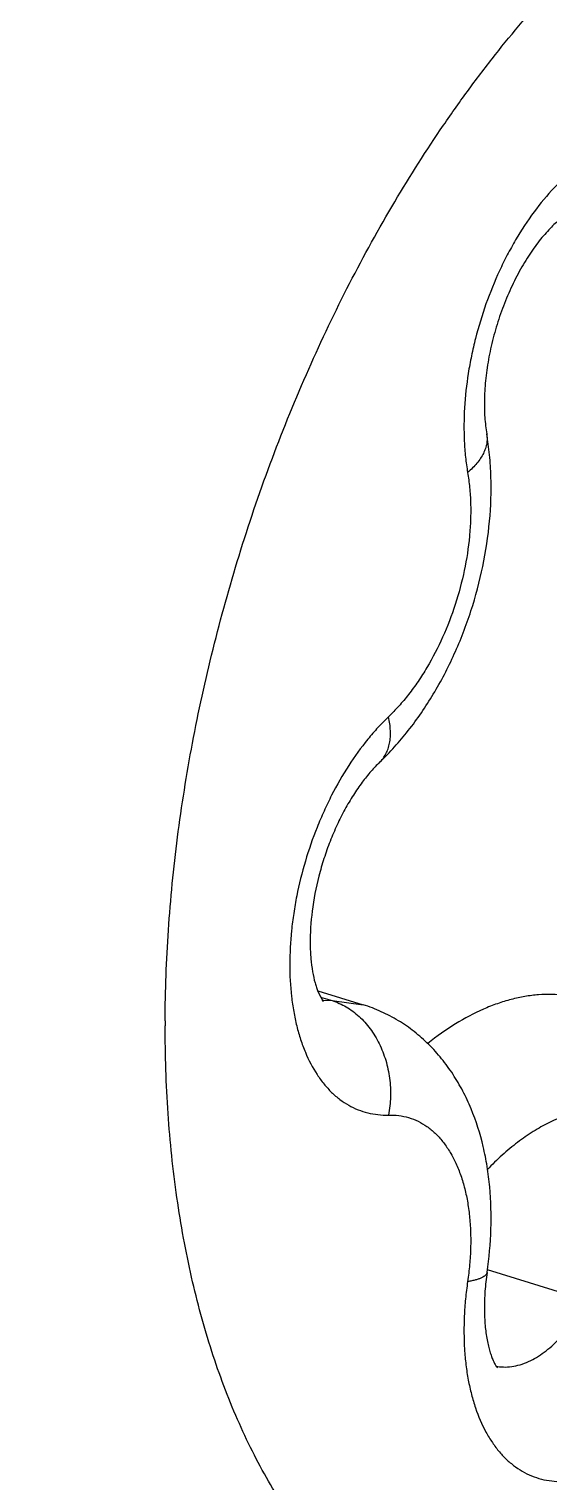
# Model space of a CAD drawing. Header units: inches. Extents: x 0 to 22, y 0 to 17.
# Drawn here: x 4.3627 to 4.3903, y 11.8477 to 11.9247 of the extents above; entities that cross this region are included whole.
import ezdxf

# ---------------------------------------------------------------- set-up
doc = ezdxf.new("R2010")
doc.units = ezdxf.units.IN
doc.header["$LTSCALE"] = 1.21
doc.header["$MEASUREMENT"] = 0
doc.layers.get('0').update_dxf_attribs({"linetype": 'CONTINUOUS'})

msp = doc.modelspace()

# ---------------------------------------------------------------- linework, layer by layer
at = {"color": 7}
for p, q in [((4.378035705899999, 11.8736607848), (4.3783129101, 11.8731346564)), ((4.3780360431, 11.8736969262), (4.3804397364, 11.8729541288))]:
    msp.add_line(p, q, dxfattribs=at)
at = {"color": 8}
for p, q in [((4.3781814408, 11.873362702), (4.3787902321, 11.8731745713)), ((4.3783187856, 11.8732067996), (4.3787902321, 11.8731745713)), ((4.3787902321, 11.8731745713), (4.3804397364, 11.8729541288)), ((4.3699349579, 11.872096334), (4.3699349579, 11.8718487682)), ((4.3870227545, 11.8589216195), (4.39229535, 11.8572922642))]:
    msp.add_line(p, q, dxfattribs=at)
for centre, radius, start, end in [((4.3787074011, 11.8755127304), 0.0023384479, 258.4394867663999, 260.433905247), ((4.3879464331, 11.8560891733), 0.0023273911, 258.2404474156, 260.54098808)]:
    msp.add_arc(centre, radius, start, end, dxfattribs=at)
at = {"color": 7}
for points, knots in [([(4.6598501637, 12.0654779293), (4.651642865299999, 12.0492161718), (4.6347425021, 12.0172153541), (4.607801099, 11.9705863393), (4.5795235027, 11.9258109552), (4.55002362, 11.8830637887), (4.5194084407, 11.8425035713), (4.4877941258, 11.8042784158), (4.4552967117, 11.7685340027), (4.4220390152, 11.7354045081), (4.3881446346, 11.7050141779), (4.3537390914, 11.6774775129), (4.31895107, 11.6528969817), (4.283907462799999, 11.6313684243), (4.248740329599999, 11.6129705881), (4.21357571, 11.5977793586), (4.1785502935, 11.5858502979), (4.1550091871, 11.5800188675), (4.1433319001, 11.5776916389)], [0, 0, 0, 0, 0.0745599089, 0.1480899045, 0.2203777252, 0.2912660985, 0.3606223006, 0.428319162, 0.4942384123, 0.5582844124, 0.6203834664, 0.6804851216, 0.738564599, 0.7946259725, 0.8487077242000001, 0.9008821424, 0.9512624048999999, 1, 1, 1, 1]), ([(4.673722505, 12.0325371445), (4.6651133957, 12.0163930438), (4.647416192, 11.9846848377), (4.6192552471, 11.9386348502), (4.5897690969, 11.8946369381), (4.559085166, 11.8528700856), (4.5273232947, 11.8134974261), (4.4946117092, 11.7766714227), (4.4610752867, 11.7425432537), (4.4268507, 11.7112459054), (4.392069513, 11.6829069695), (4.3568715593, 11.6576359826), (4.3213916899, 11.635538353), (4.285771340899999, 11.6166997884), (4.2501476933, 11.6012018701), (4.2146608585, 11.5891060558), (4.1794537666, 11.5804699674), (4.1559297111, 11.5769958956), (4.1442993858, 11.5758733669)], [0, 0, 0, 0, 0.0756717049, 0.1501413463, 0.2231914299, 0.2946638049, 0.3644226366, 0.4323405436, 0.498304575, 0.5622302059000001, 0.6240566359, 0.6837541359, 0.7413224177, 0.7968001595, 0.8502632811, 0.9018330388, 0.9516741622, 1, 1, 1, 1]), ([(4.3733937882, 11.9764046719), (4.3727348689, 11.9766206055), (4.3713541759, 11.976966329), (4.3691813911, 11.9772195672), (4.3668777658, 11.9772178526), (4.3644531762, 11.9769610214), (4.3619169892, 11.9764518276), (4.3592788921, 11.9756933408), (4.3565493043, 11.9746880571), (4.3537389906, 11.9734402357), (4.3508587796, 11.9719556853), (4.3479203409, 11.9702399387), (4.344935671, 11.9682995289), (4.3408351553, 11.9653705871), (4.3356853473, 11.9611896628), (4.3296250733, 11.955519022), (4.3236736832, 11.9491957019), (4.3179267108, 11.9423228091), (4.3124780579, 11.9350103449), (4.3074158143, 11.9273768506), (4.3028215689, 11.9195466509), (4.298769686, 11.9116450616), (4.295325617900001, 11.9038005811), (4.2934159408, 11.8985395153), (4.292583406399999, 11.8959444563)], [0, 0, 0, 0, 0.0171607836, 0.0350983777, 0.0540102642, 0.0740543394, 0.0953429674, 0.1179499239, 0.141921908, 0.1672760734, 0.1940020658, 0.2220747089, 0.2514530491, 0.2820758217, 0.346754256, 0.4154442365, 0.4873368579, 0.5615260096, 0.6370495812, 0.7129111011, 0.7880995222, 0.8616160265, 0.9325512775, 1, 1, 1, 1]), ([(4.3910870617, 11.9756700599), (4.3899081034, 11.9760343856), (4.3875111766, 11.976638832), (4.3838385517, 11.9771645063), (4.380121544800001, 11.9773099888), (4.376389926, 11.9770862964), (4.3726718271, 11.9765017639), (4.3689900208, 11.975573695), (4.3653601364, 11.9743189713), (4.3617941978, 11.9727540327), (4.358300777, 11.9708948396), (4.3548867493, 11.968755504), (4.3515576439, 11.9663493408), (4.3483182797, 11.9636889702), (4.3451741297, 11.9607859276), (4.342130714200001, 11.9576520423), (4.3391941088, 11.9542991715), (4.3363710131, 11.9507395432), (4.3336684085, 11.9469861153), (4.3310935471, 11.9430525107), (4.3286541887, 11.938953019), (4.3263576135, 11.9347029414), (4.3242115876, 11.9303179722), (4.3215539462, 11.9242988465), (4.3186563082, 11.9165466903), (4.316351475799999, 11.9085874467), (4.3148789765, 11.9021407928), (4.3139688192, 11.897301283), (4.3132553719, 11.8924690244), (4.3127420887, 11.8876614378), (4.3124318456, 11.8828973657), (4.3123609754, 11.8797364914), (4.3123609754, 11.878168356)], [0, 0, 0, 0, 0.0261212916, 0.05221377219999999, 0.0784013478, 0.1047293998, 0.1312235879, 0.1579580316, 0.1850014284, 0.2124300236, 0.2403093412, 0.268698287, 0.297650445, 0.3272027782, 0.357379448, 0.3881916558, 0.4196340353, 0.4516895376, 0.4843286586, 0.5175087243, 0.5511797885, 0.5852803235, 0.6197433909000001, 0.6544951032, 0.7245338308, 0.7947519934, 0.8297232348, 0.8644857522, 0.8989658558, 0.9330971943999999, 0.9668048602, 1, 1, 1, 1]), ([(4.3916903759, 11.9150912771), (4.3916949634, 11.915091391), (4.3917035087, 11.9150917145), (4.391715297, 11.9150925304), (4.391725141, 11.9150935254), (4.3917326701, 11.9150944807), (4.391738452099999, 11.9150954247), (4.3917410605, 11.9150958614), (4.391743648299999, 11.9150964362), (4.3917394049, 11.9150954706), (4.3917365589, 11.9150946553), (4.3917286534, 11.9150924674), (4.3917191612, 11.9150895264), (4.3917062553, 11.9150853151), (4.3916905635, 11.9150798426), (4.3916633583, 11.91506983), (4.3916219095, 11.915053216), (4.391563677, 11.9150274026), (4.3914944389, 11.9149935864), (4.3914148045, 11.9149509036), (4.3913254128, 11.9148985069), (4.3912270465, 11.9148356143), (4.3911204046, 11.914761976), (4.3910063032, 11.914677467), (4.3908394969, 11.9145455088), (4.390618473, 11.9143525637), (4.3903456834, 11.914084487), (4.3900620701, 11.913774651), (4.3897734786, 11.9134249088), (4.3894845263, 11.9130381144), (4.3891988793, 11.9126175864), (4.388920408, 11.9121662792), (4.3885579077, 11.9115200172), (4.3881412516, 11.9106582877), (4.3877134586, 11.9095690223), (4.387364297, 11.9084395829), (4.3871445036, 11.907482433), (4.3870152776, 11.9067200623), (4.3869199248, 11.9059849888), (4.3868701175, 11.9052670685), (4.3868674451, 11.9045752521), (4.3868878433, 11.9040927091), (4.386928627, 11.9036408032), (4.3869694999, 11.9033512606), (4.3869931668, 11.903212613)], [0, 0, 0, 0, 0.0010191115, 0.0018975968, 0.0026282999, 0.003203613, 0.0036154545, 0.0038553126, 0.0039142859, 0.0040454567, 0.004376345800000001, 0.0049168202, 0.0056770092, 0.0066672795, 0.0078982133, 0.009379752, 0.0130993269, 0.0178164289, 0.023521212, 0.0302083271, 0.0378770064, 0.04652678019999999, 0.0561311304, 0.0666524592, 0.0780543563, 0.1033590877, 0.1317642815, 0.1629505838, 0.1966007724, 0.2324221859, 0.2701351776, 0.3094636728, 0.3501564314, 0.4346559807, 0.5217960511, 0.6098117999, 0.6969612036, 0.7396703092, 0.7814961477, 0.8615457367, 0.8992684898000001, 0.9350962547, 0.9687634492, 1, 1, 1, 1]), ([(4.3568687923, 11.8177321765), (4.3582132312, 11.8173167135), (4.360939624599999, 11.8166116848), (4.3651067445, 11.8159396303), (4.3693140634, 11.8156541971), (4.3735269502, 11.8157480125), (4.3777112638, 11.8162139858), (4.3818378328, 11.8170343064), (4.3858834275, 11.8181925326), (4.3898300014, 11.8196674892), (4.3936642339, 11.8214403549), (4.3973769168, 11.8234916895), (4.4009628185, 11.8258034866), (4.4044182065, 11.8283601268), (4.407741099, 11.8311470142), (4.4109301603, 11.834150787), (4.4139834363, 11.8373598125), (4.4178929003, 11.8419214808), (4.4214967879, 11.8468253277), (4.4247894961, 11.8520112453), (4.427120684, 11.856068078), (4.429294014, 11.8602562578), (4.4313043625, 11.8645616661), (4.433146096000001, 11.8689695337), (4.4353703592, 11.8749647071), (4.437232984, 11.8810939838), (4.438719512300001, 11.8873102741), (4.4399428041, 11.8935326812), (4.4407764249, 11.8997858341), (4.4411988053, 11.9060213824), (4.4412707291, 11.9091184861), (4.4412707291, 11.9106582525)], [0, 0, 0, 0, 0.0293815712, 0.0586985278, 0.08801307300000001, 0.1173086934, 0.146568251, 0.1758100214, 0.2050539737, 0.2343380293, 0.2636939606, 0.2931765962, 0.3228326142, 0.3527135231, 0.3828679309, 0.4133329579, 0.444139972, 0.4753093786, 0.5387300147999999, 0.5709786356000001, 0.6035447282, 0.6363918218, 0.6694717095, 0.7027303778, 0.7361091874, 0.802960818, 0.8363166166, 0.8695344804, 0.9353429983, 0.9678498129, 1, 1, 1, 1]), ([(4.381314065, 11.8858058335), (4.3818600252, 11.8863263595), (4.3828901263, 11.8874729157), (4.3842120818, 11.8894062938), (4.3853212375, 11.8915370046), (4.3861999777, 11.8938099751), (4.386828058, 11.8961693366), (4.3871897021, 11.8985562087), (4.387255745, 11.9005383248), (4.3871569787, 11.9020850036), (4.387056617, 11.9028409032), (4.3869931668, 11.903212613)], [0, 0, 0, 0, 0.1193182162, 0.2428258064, 0.3695748357, 0.4984251357, 0.6275317534, 0.7549983268000001, 0.8795084695000001, 0.9403536624, 1, 1, 1, 1]), ([(4.381314065, 11.8858058335), (4.3811544507, 11.8856536551), (4.380830201, 11.8853117906), (4.3804506079, 11.8848400257), (4.380145372799999, 11.8844137255), (4.3798318017, 11.8839407227), (4.3794560867, 11.8833024781), (4.379043797, 11.8824831312), (4.378672603, 11.8816133492), (4.3783499968, 11.8807080043), (4.3779955426, 11.8794834065), (4.3777019227, 11.8779735163), (4.377605008, 11.8764993499), (4.377654177799999, 11.87542408), (4.3777416468, 11.8747351773), (4.3778509549, 11.8742273535), (4.3779544655, 11.8738820095), (4.3780084125, 11.8737306792), (4.378035705899999, 11.8736607848)], [0, 0, 0, 0, 0.0504495321, 0.1076246101, 0.1383784781, 0.1703680021, 0.2374222155, 0.3076592724, 0.3800550499, 0.4536192034000001, 0.5273816029999999, 0.6715488877, 0.8045816473999999, 0.8642025641, 0.9175579221, 0.9632684954, 0.982835043, 1, 1, 1, 1]), ([(4.3870118599, 11.8587767575), (4.3871227434, 11.8595351731), (4.3872608875, 11.8610446294), (4.3872127069, 11.8629253131), (4.3870299215, 11.8643830988), (4.3867549533, 11.8657807531), (4.3863296532, 11.8671273706), (4.3857418814, 11.8683879695), (4.3852210514, 11.8692778677), (4.3846167079, 11.8701080336), (4.3839287854, 11.8708685392), (4.3831596463, 11.8715465404), (4.3823168707, 11.8721312838), (4.3814082548, 11.8726103373), (4.3807669636, 11.872853008), (4.3804397364, 11.8729541288)], [0, 0, 0, 0, 0.1351341667, 0.2666048161, 0.3307866554, 0.3939626286, 0.517605733, 0.5784753214, 0.6389048849, 0.6991036873, 0.7591980879000001, 0.8193374218, 0.8794782658, 0.939616274, 1, 1, 1, 1]), ([(4.1496902018, 11.6113087921), (4.1786138026, 11.621178316), (4.221503612099999, 11.6409010783), (4.2759025707, 11.6744530605), (4.31722518, 11.7044973602), (4.357929987099999, 11.7386995466), (4.397820063399999, 11.7768831843), (4.4366681438, 11.8188381568), (4.4613697813, 11.848717729), (4.4735073952, 11.8642072992)], [0, 0, 0, 0, 0.2202668518, 0.3378242656, 0.4604419437, 0.5881109361, 0.7207452403, 0.8581678473000001, 1, 1, 1, 1]), ([(4.3870118599, 11.8587767575), (4.3869632662, 11.8584443886), (4.3868913125, 11.8577952846), (4.3868621946, 11.8569937837), (4.3868778674, 11.8563873898), (4.3869148248, 11.8558429069), (4.3869825787, 11.8553370136), (4.3870800085, 11.8548777609), (4.3871585634, 11.8545860577), (4.3872418082, 11.8543351093), (4.3873246218, 11.8541269096), (4.3874029674, 11.853962867), (4.3874711669, 11.8538423982), (4.3875233492, 11.853763205), (4.3875524616, 11.8537241384), (4.3875633064, 11.853710935)], [0, 0, 0, 0, 0.194126866, 0.3770599857, 0.4630185609, 0.5445931671, 0.6923952045, 0.7574704998, 0.8158132478, 0.8668880008, 0.9101898076, 0.9452206688, 0.9718664348999999, 0.9901254009, 1, 1, 1, 1])]:
    msp.add_open_spline(points, degree=3, knots=knots, dxfattribs=at)
at = {"color": 8}
for points, knots in [([(4.3766255925, 11.9761772684), (4.375712712599999, 11.97598534), (4.3738746859, 11.9755196286), (4.3711377645, 11.9745988955), (4.368389985799999, 11.9734497042), (4.3656399374, 11.9720753026), (4.3628956644, 11.970480095), (4.3601651782, 11.9686691468), (4.3574568695, 11.9666475638), (4.3547785122, 11.9644218611), (4.352138165, 11.9619984931), (4.348635525400001, 11.9584695837), (4.3452911071, 11.9546165243), (4.342113182, 11.9504834985), (4.3397783205, 11.9471925669), (4.3375266601, 11.9437558491), (4.335364524, 11.9401837722), (4.3332987084, 11.9364869039), (4.3306686892, 11.9313826427), (4.3276645508, 11.9247633486), (4.3250731144, 11.9179251111), (4.3232500063, 11.9123322217), (4.3220132366, 11.9080906792), (4.3209130635, 11.903820964), (4.319636841, 11.8981277259), (4.3183975386, 11.891025533), (4.3176366971, 11.8839283346), (4.3173317838, 11.8783334412), (4.3172800458, 11.8755718825), (4.3172800458, 11.8742028117)], [0, 0, 0, 0, 0.0223168031, 0.0453060875, 0.06902353280000001, 0.0935128252, 0.1188041622, 0.1449152608, 0.1718542488, 0.1996172583, 0.2281923295, 0.2575592039, 0.3185337795, 0.3500793597, 0.3822655679999999, 0.4150417770000001, 0.44835188, 0.4821371451, 0.5163353423, 0.5856989432999999, 0.6559090539, 0.6911600995999999, 0.7264107094, 0.7615895904000001, 0.796625149, 0.8659740331999999, 0.9339400134999999, 0.9672469472, 1, 1, 1, 1]), ([(4.3699349579, 11.872096334), (4.3699405717, 11.8737022521), (4.3700607109, 11.8769571852), (4.370547605500001, 11.8818707635), (4.3713402152, 11.8868419007), (4.3724306999, 11.8918222921), (4.3738083769, 11.8967650928), (4.3754605494, 11.9016230121), (4.377371288, 11.9063497056), (4.3795222291, 11.9109002617), (4.381893188399999, 11.9152309761), (4.384049918000001, 11.9186490756), (4.3858682124, 11.9212359846), (4.3877075553, 11.9236722401), (4.3900907202, 11.926506375), (4.3926276189, 11.9290932929), (4.394708910799999, 11.9309602105), (4.3967618619, 11.9326436902), (4.3988716073, 11.9341425807), (4.401029127, 11.9354309292), (4.4031310555, 11.9365332842), (4.4052654264, 11.9374261418), (4.407412574599999, 11.9380822071), (4.408990038, 11.938446785), (4.410552457900001, 11.9386896876), (4.4120961344, 11.9388104277), (4.4136173084, 11.9388082948), (4.4151121997, 11.9386832389), (4.4165771293, 11.9384357581), (4.418008409800001, 11.9380661742), (4.4194023858, 11.9375753063), (4.4207556813, 11.9369647164), (4.4220649031, 11.9362358187), (4.423326697, 11.9353903108), (4.4245381919, 11.9344306514), (4.4256964716, 11.9333592183), (4.4267986156, 11.932178416), (4.4282091104, 11.9304391017), (4.4294757323, 11.9285103508), (4.430597704599999, 11.926426228), (4.431661254, 11.9241568848), (4.4328080687, 11.9210942567), (4.4336863922, 11.9178534894), (4.4342457981, 11.9151212944), (4.4347162615, 11.9122355486), (4.435104672900001, 11.9084825954), (4.4352037466, 11.9054351252), (4.4352037466, 11.9038828816)], [0, 0, 0, 0, 0.0365502227, 0.0740714217, 0.1123141735, 0.1510541596, 0.1900463168, 0.2290369708, 0.2677763944, 0.3060190445, 0.343527237, 0.3800798036, 0.397936363, 0.4154808636, 0.4495448264, 0.4821357029, 0.4978484555, 0.5131590445, 0.5425474201, 0.556635963, 0.5703257716, 0.5965471589, 0.6091303552, 0.6213915696, 0.6333636618, 0.6450845528, 0.6565966495000001, 0.6679472692, 0.6791872795999999, 0.6903698706, 0.7015498723, 0.7127820136, 0.7241197783, 0.7356144572, 0.7473133633, 0.7592596597, 0.7714920647, 0.7840431823999999, 0.810193559, 0.8238453178, 0.8378948628, 0.8672057359, 0.898142745, 0.9142111583, 0.9306649537, 0.9646716109000001, 1, 1, 1, 1]), ([(4.3983311094, 11.9178187654), (4.398188744700001, 11.9179455168), (4.3978918084, 11.9181790366), (4.3974090034, 11.9184654416), (4.3968988477, 11.9186803334), (4.396365071, 11.9188211932), (4.3958117207, 11.9188875632), (4.395242517, 11.9188791599), (4.3946612425, 11.9187960722), (4.3938577236, 11.9185828768), (4.393061496700001, 11.9182223114), (4.3922902685, 11.9177425334), (4.391704212900001, 11.917307673), (4.3911283535, 11.9168091867), (4.3903648267, 11.9160506271), (4.3894613951, 11.9149595292), (4.388661618, 11.9137415396), (4.3880757682, 11.9126849667), (4.3875237487, 11.9115646074), (4.3869271845, 11.9100992814), (4.3864641729, 11.9085801194), (4.3861785209, 11.9073442247), (4.3859543485, 11.9061184865), (4.3857868962, 11.9046078015), (4.3857730934, 11.9031193797), (4.3858600819, 11.9019790227), (4.3859352783, 11.9014293489), (4.3859810919, 11.9011609595)], [0, 0, 0, 0, 0.0227975293, 0.0450369567, 0.0669474354, 0.0887889143, 0.1108471257, 0.1333959155, 0.1566800156, 0.1808955659, 0.2326350059, 0.2604001227, 0.2894602581, 0.3198126087, 0.3514178106, 0.4180978753, 0.4887963481, 0.5253619346, 0.5625420422999999, 0.6381219169, 0.7142953668, 0.7522094537, 0.7897846531, 0.8632801436, 0.9336989117, 0.9674361654000001, 1, 1, 1, 1]), ([(4.4352037466, 11.9036348069), (4.4351981327, 11.9020288878), (4.4350779889, 11.898773952), (4.4345910802, 11.8938603707), (4.433798453500001, 11.8888892317), (4.432707953, 11.8839088406), (4.4313302613, 11.8789660426), (4.4296780745, 11.8741081286), (4.4277673225, 11.8693814428), (4.4256163689, 11.8648308968), (4.4232453983, 11.8605001947), (4.42108866, 11.8570821072), (4.4192703593, 11.8544952088), (4.417431011000001, 11.8520589649), (4.4150478401, 11.8492248455), (4.4125109362, 11.8466379445), (4.410429641, 11.8447710413), (4.408376687300001, 11.8430875764), (4.40626694, 11.8415887013), (4.4041094192, 11.8403003691), (4.4020074902, 11.8391980302), (4.3998731195, 11.8383051896), (4.3977259726, 11.8376491418), (4.396148510400001, 11.8372845769), (4.3945860922, 11.8370416875), (4.393042417799999, 11.8369209607), (4.3915212463, 11.8369231069), (4.3900263579, 11.8370481762), (4.3885614316, 11.8372956702), (4.3871301548, 11.8376652675), (4.385736182900001, 11.8381561485), (4.3843828919, 11.8387667514), (4.383073675, 11.8394956621), (4.3818118863, 11.8403411826), (4.3806003969, 11.8413008545), (4.3794421231, 11.8423722998), (4.3783399852, 11.843553114), (4.3769294991, 11.845292444), (4.3756628864, 11.8472212096), (4.3745409237, 11.8493053462), (4.3734773844, 11.851574703), (4.3723305825, 11.8546373467), (4.3714522725, 11.8578781282), (4.3708928782, 11.8606103337), (4.3704224263, 11.8634960884), (4.3700340274, 11.867249049), (4.3699349579, 11.8702965234), (4.3699349579, 11.8718487682)], [0, 0, 0, 0, 0.0365502441, 0.0740714821, 0.1123142706, 0.1510542811, 0.1900464477, 0.2290370984, 0.2677765057, 0.3060191264, 0.3435272771, 0.3800797905, 0.3979363193, 0.415480787, 0.4495446774, 0.4821354747, 0.4978481859, 0.5131587328, 0.542547023, 0.5566355238, 0.5703252911, 0.5965466007, 0.6091297618, 0.6213909442000001, 0.633363008, 0.6450838751, 0.6565959527, 0.6679465585000001, 0.6791865608, 0.6903691495000001, 0.701549155, 0.7127813059, 0.7241190859000001, 0.7356137856, 0.7473127175, 0.7592590442, 0.7714914835, 0.7840426389, 0.8101930987, 0.8238449018, 0.8378944923, 0.8672054575, 0.8981425592, 0.9142110185, 0.9306648573999999, 0.9646715829000001, 1, 1, 1, 1]), ([(4.3869931515, 11.9032126104), (4.3870074501, 11.9031287033), (4.387021551, 11.9029563033), (4.3869983582, 11.9026940434), (4.3869311961, 11.9024294918), (4.3868210149, 11.90216514), (4.3866691144, 11.9019030318), (4.3864767133, 11.9016455511), (4.3862460929, 11.9013948273), (4.3860730307, 11.9012378696), (4.3859810919, 11.9011609595)], [0, 0, 0, 0, 0.1067127555, 0.2156037328, 0.3286570877, 0.4475442581, 0.5735330478, 0.7075062018000001, 0.8497207786, 1, 1, 1, 1]), ([(4.3859810919, 11.9011609595), (4.3860260755, 11.9008974322), (4.3860969684, 11.90035581), (4.3861476822, 11.8995233374), (4.3861441436, 11.8986608789), (4.3860664559, 11.8974699013), (4.3858336859, 11.8959570613), (4.3853558595, 11.8941647802), (4.3846926935, 11.8924384821), (4.3839966238, 11.8910881605), (4.3833645637, 11.8900928329), (4.3828657549, 11.8894068478), (4.3823413569, 11.8887792786), (4.381969640199999, 11.8883946873), (4.3817804645, 11.8882143247)], [0, 0, 0, 0, 0.05696127400000001, 0.1162639732, 0.1775789432, 0.2405971568, 0.3704334688000001, 0.5029629455, 0.6350845101, 0.7637262789, 0.8258783536, 0.886168317, 0.9443089635999999, 1, 1, 1, 1]), ([(4.3817804645, 11.8882143247), (4.3815889153, 11.888031699), (4.3812112638, 11.8876458625), (4.3804819592, 11.8868016963), (4.3796302914, 11.8856190593), (4.378888282799999, 11.8843248817), (4.3783551071, 11.883219032), (4.3778627377, 11.8820629698), (4.3773453107, 11.8805702726), (4.3769645387, 11.8790386664), (4.3767478597, 11.8778061867), (4.3765938464, 11.8765982647), (4.3765137585, 11.875125372), (4.3765877379, 11.8736891471), (4.3767442854, 11.8726026525), (4.376905051, 11.8718394303), (4.3771104793, 11.8711191981), (4.3774343835, 11.8702430783), (4.3778458869, 11.8694446688), (4.3783490236, 11.8687544841), (4.3787538293, 11.8683107264), (4.3791924631, 11.8679325922), (4.379662157699999, 11.8676225592), (4.3801599889, 11.8673828138), (4.3806827089, 11.8672156838), (4.3812259502, 11.867121787), (4.3815950273, 11.8671084543), (4.3817804645, 11.8671136546)], [0, 0, 0, 0, 0.0316106028, 0.0644301583, 0.1331768684, 0.2052937867, 0.2423113289, 0.2797644002, 0.3553273062, 0.4307322695, 0.4679905178, 0.5047428732, 0.5761280332000001, 0.6438654594, 0.6761115245999999, 0.7071612012, 0.7369571136, 0.7654745518000001, 0.8186683779999999, 0.8435154266, 0.8673227918, 0.8902501671999999, 0.9125095659, 0.9343492770999999, 0.9560400701, 0.9778426806999999, 1, 1, 1, 1]), ([(4.3813140634, 11.8858058352), (4.3813809475, 11.8858696192), (4.3815051847, 11.886010203), (4.3816560708, 11.8862522008), (4.3817708472, 11.88652371), (4.381848490299999, 11.8868218927), (4.381888787099999, 11.8871439568), (4.3818911845, 11.8874869223), (4.381856197799999, 11.8878473084), (4.3818095089, 11.8880907558), (4.3817804645, 11.8882143247)], [0, 0, 0, 0, 0.1080638099, 0.2181421265, 0.3320635135, 0.4513836872999999, 0.5772874263000001, 0.7106061603, 0.8515809781, 1, 1, 1, 1]), ([(4.3787902321, 11.8731745713), (4.3790499413, 11.8730943151), (4.3795615493, 11.8728661442), (4.3802475237, 11.8723554849), (4.3808398573, 11.8716913856), (4.3813171158, 11.8709007534), (4.3816620614, 11.8700133086), (4.3818628333, 11.8690624312), (4.3819115906, 11.8680841907), (4.3818414319, 11.8674328762), (4.3817804645, 11.8671136546)], [0, 0, 0, 0, 0.1110074024, 0.2264200954, 0.3467896174, 0.4721152428, 0.6015773827, 0.7338138981, 0.8672816081, 1, 1, 1, 1]), ([(4.3948570765, 11.8717329333), (4.3946789339, 11.8718915388), (4.3943116727, 11.8721896145), (4.3937253929, 11.8725781324), (4.3931124798, 11.87290119), (4.3924753051, 11.8731569204), (4.3918164455, 11.8733444512), (4.3911383537, 11.8734632635), (4.3904434783, 11.8735127762), (4.3897344198, 11.8734930415), (4.3890137539, 11.8734043627), (4.3882841255, 11.8732469007), (4.3875481323, 11.873021361), (4.3865445557, 11.8726245447), (4.3852873675, 11.8719547601), (4.3843434842, 11.8712840911), (4.3838759997, 11.8709121777)], [0, 0, 0, 0, 0.0593621411, 0.1175146667, 0.1747744689, 0.2314948432, 0.2880822249, 0.3449559516, 0.4025252643, 0.461167628, 0.521219474, 0.5829802936, 0.64670192, 0.7125832828, 0.8513244718, 1, 1, 1, 1]), ([(4.3817804645, 11.8671136546), (4.3819626074, 11.8671187626), (4.3823252931, 11.8671015053), (4.382856176000001, 11.8669894144), (4.38336123, 11.8667917465), (4.3838349744, 11.866510861), (4.384273122200001, 11.8661498932), (4.3846719571, 11.8657125877), (4.3850284946, 11.8652032784), (4.3853395839, 11.8646263908), (4.3856032233, 11.8639871876), (4.385816936, 11.8632910458), (4.3859793871, 11.8625441134), (4.3860890521, 11.8617527468), (4.3861450666, 11.8609236328), (4.3861469211, 11.8600638116), (4.3860945544, 11.8591812001), (4.3860247169, 11.8585881411), (4.3859810919, 11.8582897568)], [0, 0, 0, 0, 0.0494558143, 0.0980772125, 0.1466404262, 0.195991934, 0.246938943, 0.3001559267, 0.3561446872, 0.415259454, 0.477692097, 0.5435119678, 0.6126494681, 0.6849410193000001, 0.7601598508, 0.8380257911, 0.9181529051999999, 1, 1, 1, 1]), ([(4.3947259188, 11.8672187202), (4.3945565715, 11.8672710415), (4.3942106025, 11.867357729), (4.3936775989, 11.8674317721), (4.393131732300001, 11.8674497002), (4.392575223500001, 11.8674116627), (4.3920101012, 11.8673177897), (4.3912357238, 11.8671152977), (4.3906678687, 11.8668852252), (4.3902972115, 11.8667033331)], [0, 0, 0, 0, 0.1164541299, 0.2337989024, 0.3529226895000001, 0.4746454366, 0.5997051822, 0.7287278751999999, 1, 1, 1, 1]), ([(4.3902972115, 11.8667033331), (4.3900111813, 11.8665629698), (4.3894391584, 11.8662420743), (4.3886105429, 11.8656665764), (4.387795955400001, 11.8649886737), (4.3872780056, 11.8644836069), (4.3870226339, 11.8642163688)], [0, 0, 0, 0, 0.2313511996, 0.4752730484, 0.7316010186, 1, 1, 1, 1]), ([(4.387011785199999, 11.8587767684), (4.38700975, 11.858762816), (4.3870029932, 11.8587348027), (4.3869785338, 11.8586792408), (4.3869258949, 11.8586124028), (4.3868357227, 11.8585420164), (4.3867173944, 11.8584778685), (4.3865711792, 11.8584200981), (4.3863977722, 11.8583688504), (4.386198288, 11.8583243435), (4.3860561613, 11.858300636), (4.3859810919, 11.8582897568)], [0, 0, 0, 0, 0.0353519223, 0.07178405730000001, 0.151510364, 0.2454079844, 0.3569107279, 0.4878512072, 0.638904581, 0.8098192355, 1, 1, 1, 1]), ([(4.3859810919, 11.8582897568), (4.3859364599, 11.8579844857), (4.3858623894, 11.857376815), (4.3857760779, 11.8561827852), (4.3857802939, 11.8550119949), (4.3858829494, 11.8538813175), (4.3860053138, 11.8530804378), (4.3861736985, 11.8523189098), (4.3864512759, 11.8513839799), (4.3868183905, 11.850521142), (4.387280767, 11.8497585833), (4.3876579832, 11.8492601115), (4.388071437200001, 11.8488255107), (4.3885183681, 11.848457421), (4.3889962337, 11.8481587468), (4.3895018568, 11.8479318473), (4.3900315864, 11.8477780194), (4.3905818206, 11.8476987452), (4.391148594100001, 11.8476943612), (4.3917280841, 11.8477642854), (4.3923165087, 11.8479082514), (4.393126236600001, 11.8482037201), (4.3939205823, 11.8486409945), (4.3946854604, 11.8491927896), (4.3952635292, 11.8496803398), (4.3958284357, 11.8502289273), (4.3965720333, 11.8510506094), (4.3972604787, 11.8519672938), (4.397890632, 11.85295973), (4.3981876834, 11.8534845048), (4.3983311094, 11.8537529676)], [0, 0, 0, 0, 0.0399703661, 0.0792694595, 0.1550611623, 0.1912966283, 0.2262862136, 0.2599549331, 0.2922503147, 0.3525795911, 0.3807288584, 0.4076244763, 0.4334068832, 0.4582677159, 0.4824395518, 0.5061972122, 0.5298397203999999, 0.5536727363, 0.577991564, 0.6030591875, 0.629102066, 0.656297528, 0.7145491639, 0.7457886109, 0.7784233016, 0.8124230264, 0.8477315595999999, 0.9219181709000001, 0.9605663837999999, 1, 1, 1, 1]), ([(4.3893285751, 11.8541053882), (4.3894681937, 11.8541739031), (4.389747464, 11.8543316026), (4.3902996342, 11.8547204256), (4.3909649177, 11.8553411256), (4.3915551639, 11.8560819855), (4.3919924467, 11.8567504131), (4.392197088600001, 11.85710834), (4.39229535, 11.8572922642)], [0, 0, 0, 0, 0.1055926763, 0.2172583412, 0.4579303715999999, 0.7202750604000001, 0.8584209889, 1, 1, 1, 1]), ([(4.387563945, 11.8537934267), (4.3877037696, 11.8537701265), (4.387993492900001, 11.853748668), (4.3884364377, 11.8537925935), (4.3888876904, 11.8539106199), (4.3891819495, 11.8540334348), (4.3893285751, 11.8541053882)], [0, 0, 0, 0, 0.2337153686, 0.4760405736, 0.7307104027, 1, 1, 1, 1])]:
    msp.add_open_spline(points, degree=3, knots=knots, dxfattribs=at)

doc.saveas('drawing.dxf')
